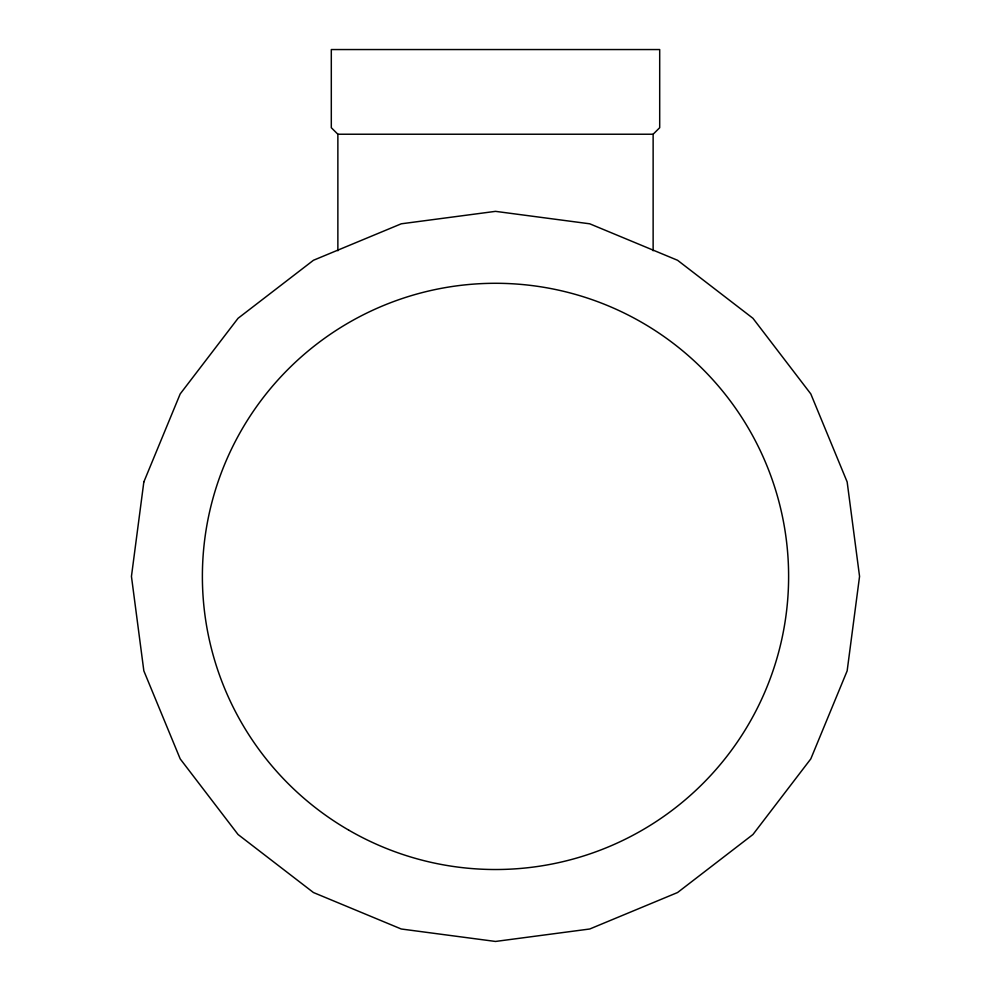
<?xml version="1.0" encoding="UTF-8"?>
<svg xmlns="http://www.w3.org/2000/svg" width="991" height="991" viewBox="0 0 991 991"><rect width="100%" height="100%" fill="white"/><g stroke="black" fill="none" stroke-linecap="round" stroke-linejoin="round"><path stroke-width="1.49" d="M337.869 250.748L337.869 134.231L331.304 127.715L331.304 49.55L659.696 49.55L659.696 127.715L653.131 134.231L337.869 134.231M653.131 250.748L653.131 134.231M143.844 481.936L131.444 576.403L143.844 670.87L180.201 758.895L238.051 834.509L313.441 892.532L401.256 929.001L495.5 941.45L589.744 929.001L677.559 892.532L752.949 834.509L810.799 758.895L847.156 670.87L859.556 576.403L847.156 481.936L810.799 393.91L752.949 318.297L677.559 260.274L589.744 223.805L495.5 211.356L401.256 223.805L313.441 260.274L238.051 318.297L180.201 393.91L143.844 481.936M348.621 830.062A293.113 293.113 0 0 0 788.613 576.774A293.113 293.113 0 0 0 349.266 322.372A293.113 293.113 0 0 0 348.621 830.062"/></g></svg>
